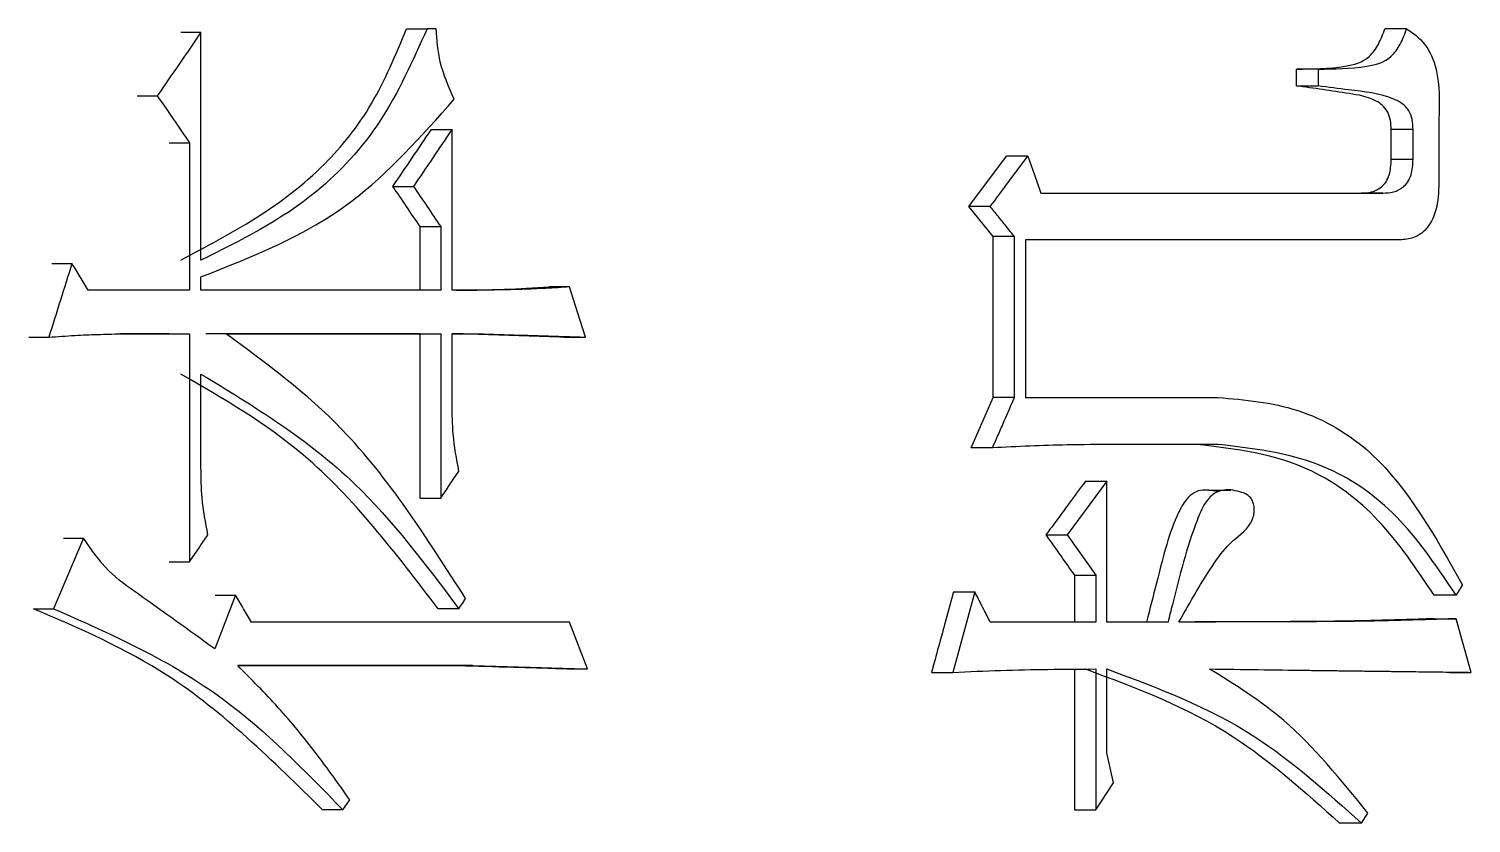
# Model space of a CAD drawing. Header units: millimetres. Extents: x 2278 to 4715, y 679 to 2402.
# Drawn here: x 3391.55 to 3396.204, y 975.155 to 977.719 of the extents above; entities that cross this region are included whole.
import ezdxf

# ---------------------------------------------------------------- set-up
doc = ezdxf.new("R2010")
doc.units = ezdxf.units.MM

msp = doc.modelspace()

# ---------------------------------------------------------------- linework, layer by layer
at = {"color": 7, "linetype": 'Continuous', "lineweight": 25}
for p, q in [((3392.0401, 977.708), (3392.1054, 977.708)), ((3392.1054, 976.9724), (3392.1054, 977.708)), ((3392.7686, 977.7188), (3392.8349, 977.7188)), ((3392.8642, 977.7188), (3392.8349, 977.7188)), ((3395.9954, 977.7188), (3395.925, 977.7188)), ((3395.7097, 977.589), (3395.6396, 977.589)), ((3395.6396, 977.5349), (3395.6396, 977.589)), ((3395.7097, 977.589), (3395.7097, 977.5349)), ((3395.6396, 977.5349), (3395.7097, 977.5349)), ((3391.8993, 977.5024), (3391.9645, 977.5024)), ((3396.0996, 977.4267), (3396.0996, 977.2212)), ((3392.849, 977.3943), (3392.9154, 977.3943)), ((3392.9154, 976.875), (3392.9154, 977.3943)), ((3396.0163, 977.3943), (3395.9458, 977.3943)), ((3395.9458, 977.2969), (3395.9458, 977.3943)), ((3396.0163, 977.2969), (3396.0163, 977.3943)), ((3392.0031, 977.351), (3392.0683, 977.351)), ((3392.0683, 977.351), (3392.0683, 976.875)), ((3394.5833, 977.1455), (3394.704, 977.3077)), ((3394.7728, 977.3077), (3394.704, 977.3077)), ((3396.0163, 977.2969), (3395.9458, 977.2969)), ((3392.7246, 977.2104), (3392.7909, 977.2104)), ((3394.8154, 977.1887), (3395.9189, 977.1888)), ((3394.8154, 977.1887), (3395.8486, 977.1888)), ((3395.9189, 977.1888), (3395.8486, 977.1888)), ((3394.652, 977.1455), (3394.5833, 977.1455)), ((3394.6614, 977.0481), (3394.5833, 977.1455)), ((3392.8124, 977.0806), (3392.8788, 977.0806)), ((3392.8124, 976.875), (3392.8124, 977.0806)), ((3392.8788, 977.0806), (3392.8788, 976.875)), ((3394.7302, 977.0481), (3394.6614, 977.0481)), ((3394.6614, 976.5289), (3394.6614, 977.0481)), ((3394.7302, 976.5289), (3394.7302, 977.0481)), ((3395.9676, 977.0373), (3394.7657, 977.0373)), ((3394.7657, 977.0373), (3394.7657, 976.5289)), ((3391.6245, 976.9616), (3391.6892, 976.9616)), ((3392.1054, 976.875), (3392.1054, 976.9183)), ((3392.0683, 976.875), (3391.7414, 976.875)), ((3392.8788, 976.875), (3392.1054, 976.875)), ((3392.9959, 976.875), (3392.9154, 976.875)), ((3392.9294, 976.875), (3392.9959, 976.875)), ((3393.2949, 976.8858), (3393.2279, 976.8858)), ((3391.8456, 976.7344), (3392.0683, 976.7344)), ((3392.003, 976.7344), (3391.8456, 976.7344)), ((3392.0031, 976.7344), (3392.0683, 976.7344)), ((3392.0683, 976.7344), (3392.0683, 975.9988)), ((3392.8124, 976.7344), (3392.1214, 976.7344)), ((3392.1868, 976.7344), (3392.8788, 976.7344)), ((3392.8124, 976.7344), (3392.8788, 976.7344)), ((3392.8124, 976.2044), (3392.8124, 976.7344)), ((3392.8788, 976.7344), (3392.8788, 976.2044)), ((3392.9154, 976.7344), (3393.0178, 976.7344)), ((3392.9154, 976.5072), (3392.9154, 976.7344)), ((3392.9512, 976.7344), (3392.9154, 976.7344)), ((3392.9512, 976.7344), (3393.0178, 976.7344)), ((3391.55, 976.7236), (3391.6146, 976.7236)), ((3393.2788, 976.7236), (3393.3458, 976.7236)), ((3392.1054, 976.3017), (3392.1054, 976.6045)), ((3394.5904, 976.3666), (3394.6614, 976.5289)), ((3394.7302, 976.5289), (3394.6614, 976.5289)), ((3394.7657, 976.5289), (3395.3874, 976.5289)), ((3394.6591, 976.3666), (3394.5904, 976.3666)), ((3395.3178, 976.3774), (3395.0491, 976.3774)), ((3395.3874, 976.3774), (3395.0492, 976.3774)), ((3395.3874, 976.3774), (3395.3178, 976.3774)), ((3395.0279, 976.2585), (3394.9005, 976.0854)), ((3394.9588, 976.2585), (3395.0279, 976.2585)), ((3395.0279, 975.8041), (3395.0279, 976.2585)), ((3395.4281, 976.2291), (3395.3576, 976.2291)), ((3392.8124, 976.2044), (3392.8788, 976.2044)), ((3394.8315, 976.0854), (3394.9005, 976.0854)), ((3394.9005, 976.0854), (3394.9926, 975.9556)), ((3391.7265, 976.0745), (3391.6296, 975.8474)), ((3391.6617, 976.0745), (3391.7265, 976.0745)), ((3394.9234, 975.9556), (3394.9926, 975.9556)), ((3394.9234, 975.9556), (3394.9234, 975.8041)), ((3394.9926, 975.9556), (3394.9926, 975.8041)), ((3394.6022, 975.9015), (3394.5309, 975.6419)), ((3394.5335, 975.9015), (3394.6022, 975.9015)), ((3391.5649, 975.8474), (3391.6296, 975.8474)), ((3392.2164, 975.8906), (3392.1498, 975.7176)), ((3392.1509, 975.8906), (3392.2164, 975.8906)), ((3392.9373, 975.8473), (3392.8709, 975.8473)), ((3393.2949, 975.8041), (3392.2682, 975.8041)), ((3393.353, 975.6527), (3393.2949, 975.8041)), ((3394.9926, 975.8041), (3394.652, 975.8041)), ((3395.2256, 975.8041), (3395.0279, 975.8041)), ((3396.0844, 975.815), (3396.155, 975.815)), ((3396.2035, 975.6419), (3396.155, 975.815)), ((3392.2238, 975.6635), (3392.9813, 975.6635)), ((3392.9147, 975.6635), (3392.2238, 975.6635)), ((3392.9813, 975.6635), (3392.9147, 975.6635)), ((3393.2861, 975.6527), (3393.353, 975.6527)), ((3394.4624, 975.6419), (3394.5309, 975.6419)), ((3394.9234, 975.6527), (3394.9234, 975.1984)), ((3394.9926, 975.6527), (3394.9926, 975.1984)), ((3395.0279, 975.3823), (3395.0279, 975.6527)), ((3396.1328, 975.6419), (3396.2035, 975.6419)), ((3395.0491, 975.2849), (3395.0279, 975.3823)), ((3394.9926, 975.1984), (3395.0491, 975.2849)), ((3392.5632, 975.1983), (3392.4972, 975.1983)), ((3392.5632, 975.1983), (3392.5853, 975.2308)), ((3394.9234, 975.1984), (3394.9926, 975.1984)), ((3395.8493, 975.1551), (3395.779, 975.1551)), ((3395.8493, 975.1551), (3395.8702, 975.1875))]:
    msp.add_line(p, q, dxfattribs=at)
at = {"color": 7, "linetype": 'Continuous', "lineweight": 25, "flags": 128}
for points in [[(3394.7728, 977.3077), (3394.7889, 977.2629), (3394.8022, 977.2258), (3394.8154, 977.1887)], [(3393.3458, 976.7236), (3393.3203, 976.8047), (3393.2949, 976.8858)], [(3392.0031, 975.9988), (3392.0193, 975.9988), (3392.0357, 975.9988), (3392.0683, 975.9988)], [(3396.155, 975.8907), (3396.1602, 975.8988), (3396.1654, 975.9069), (3396.1706, 975.915), (3396.1758, 975.9231)], [(3392.9373, 975.8473), (3392.9429, 975.8555), (3392.9511, 975.8676), (3392.9593, 975.8797)], [(3396.155, 975.8907), (3396.1241, 975.8907), (3396.1043, 975.8907), (3396.0844, 975.8907)]]:
    msp.add_lwpolyline(points, dxfattribs=at)
at = {"color": 7, "linetype": 'Continuous', "lineweight": 25}
for points, knots in [([(3392.1054, 977.708), (3392.0819, 977.6737), (3392.035, 977.6052), (3391.988, 977.5367), (3391.9645, 977.5024)], [0, 0, 0, 0, 0.5, 1, 1, 1, 1]), ([(3392.04, 976.9724), (3392.2032, 977.0585), (3392.4324, 977.1794), (3392.6653, 977.4701), (3392.734, 977.6354), (3392.7686, 977.7188)], [0, 0, 0, 0, 0.550002, 0.773014, 1, 1, 1, 1]), ([(3392.8349, 977.7188), (3392.7883, 977.6151), (3392.6961, 977.4098), (3392.4465, 977.1407), (3392.234, 977.0359), (3392.1054, 976.9724)], [0, 0, 0, 0, 0.286997, 0.568308, 1, 1, 1, 1]), ([(3392.9227, 977.4916), (3392.9051, 977.5306), (3392.8732, 977.6009), (3392.867, 977.6824), (3392.8642, 977.7188)], [0, 0, 0, 0, 0.554344, 1, 1, 1, 1]), ([(3395.6396, 977.589), (3395.6917, 977.5891), (3395.7709, 977.5894), (3395.8666, 977.6132), (3395.9063, 977.6683), (3395.9187, 977.7018), (3395.925, 977.7188)], [0, 0, 0, 0, 0.492277, 0.748028, 0.872473, 1, 1, 1, 1]), ([(3395.7097, 977.589), (3395.7619, 977.5891), (3395.8411, 977.5894), (3395.9369, 977.6132), (3395.9767, 977.6683), (3395.9891, 977.7018), (3395.9954, 977.7188)], [0, 0, 0, 0, 0.492388, 0.748171, 0.872567, 1, 1, 1, 1]), ([(3395.9954, 977.7188), (3396.016, 977.7049), (3396.0578, 977.6767), (3396.1038, 977.5696), (3396.1012, 977.4816), (3396.0996, 977.4267)], [0, 0, 0, 0, 0.268924, 0.544059, 1, 1, 1, 1]), ([(3395.9458, 977.3943), (3395.9453, 977.4041), (3395.9444, 977.4237), (3395.9349, 977.4518), (3395.9181, 977.473), (3395.8771, 977.4995), (3395.7823, 977.5144), (3395.6963, 977.5268), (3395.6396, 977.5349)], [0, 0, 0, 0, 0.0603351, 0.1198881, 0.185788, 0.2512462, 0.5074615, 1, 1, 1, 1]), ([(3396.0163, 977.3943), (3396.0157, 977.405), (3396.0146, 977.4265), (3396.0038, 977.4542), (3395.9841, 977.4774), (3395.9198, 977.5105), (3395.8251, 977.5189), (3395.7425, 977.5304), (3395.7097, 977.5349)], [0, 0, 0, 0, 0.06555, 0.131385, 0.187199, 0.284615, 0.7156, 1, 1, 1, 1]), ([(3391.9645, 977.5024), (3391.9818, 977.4772), (3392.0164, 977.4267), (3392.051, 977.3762), (3392.0683, 977.351)], [0, 0, 0, 0, 0.499998, 1, 1, 1, 1]), ([(3392.1054, 976.9183), (3392.2736, 976.9841), (3392.5771, 977.1029), (3392.8162, 977.3718), (3392.9227, 977.4916)], [0, 0, 0, 0, 0.554476, 1, 1, 1, 1]), ([(3392.7246, 977.2104), (3392.7454, 977.241), (3392.7869, 977.3023), (3392.8283, 977.3636), (3392.849, 977.3943)], [0, 0, 0, 0, 0.499999, 1, 1, 1, 1]), ([(3392.9154, 977.3943), (3392.8947, 977.3636), (3392.8532, 977.3023), (3392.8117, 977.241), (3392.7909, 977.2104)], [0, 0, 0, 0, 0.5, 1, 1, 1, 1]), ([(3394.652, 977.1455), (3394.6695, 977.169), (3394.6984, 977.2078), (3394.7387, 977.2619), (3394.7615, 977.2924), (3394.7728, 977.3077)], [0, 0, 0, 0, 0.434497, 0.717248, 1, 1, 1, 1]), ([(3395.8486, 977.1888), (3395.8599, 977.1893), (3395.8827, 977.1904), (3395.9106, 977.2038), (3395.9297, 977.2245), (3395.9432, 977.254), (3395.9448, 977.28), (3395.9458, 977.2969)], [0, 0, 0, 0, 0.24066, 0.483157, 0.613661, 0.74758, 1, 1, 1, 1]), ([(3395.9189, 977.1888), (3395.9303, 977.1893), (3395.953, 977.1904), (3395.981, 977.2038), (3396.0002, 977.2245), (3396.0137, 977.254), (3396.0152, 977.28), (3396.0163, 977.2969)], [0, 0, 0, 0, 0.24079, 0.483382, 0.613891, 0.747761, 1, 1, 1, 1]), ([(3392.8124, 977.0806), (3392.7978, 977.1022), (3392.7686, 977.1455), (3392.7393, 977.1887), (3392.7246, 977.2104)], [0, 0, 0, 0, 0.4999999, 1, 1, 1, 1]), ([(3392.7909, 977.2104), (3392.8056, 977.1887), (3392.8349, 977.1455), (3392.8642, 977.1022), (3392.8788, 977.0806)], [0, 0, 0, 0, 0.499998, 1, 1, 1, 1]), ([(3396.0996, 977.2212), (3396.0984, 977.1916), (3396.0961, 977.1336), (3396.0602, 977.0662), (3396.0125, 977.0403), (3395.9825, 977.0383), (3395.9676, 977.0373)], [0, 0, 0, 0, 0.294497, 0.575733, 0.789018, 1, 1, 1, 1]), ([(3394.7302, 977.0481), (3394.7212, 977.0594), (3394.7036, 977.0813), (3394.6775, 977.1137), (3394.6605, 977.1349), (3394.652, 977.1455)], [0, 0, 0, 0, 0.34784, 0.673919, 1, 1, 1, 1]), ([(3391.6892, 976.9616), (3391.6768, 976.9219), (3391.6519, 976.8426), (3391.6271, 976.7632), (3391.6146, 976.7236)], [0, 0, 0, 0, 0.5, 1, 1, 1, 1]), ([(3391.7414, 976.875), (3391.7327, 976.8894), (3391.7153, 976.9183), (3391.6979, 976.9471), (3391.6892, 976.9616)], [0, 0, 0, 0, 0.499999, 1, 1, 1, 1]), ([(3392.9294, 976.875), (3392.9811, 976.8757), (3393.0808, 976.8769), (3393.1801, 976.8829), (3393.2279, 976.8858)], [0, 0, 0, 0, 0.518265, 1, 1, 1, 1]), ([(3393.2949, 976.8858), (3393.2691, 976.8842), (3393.2177, 976.881), (3393.1181, 976.8765), (3393.0441, 976.8756), (3392.9959, 976.875)], [0, 0, 0, 0, 0.258773, 0.517554, 1, 1, 1, 1]), ([(3391.6146, 976.7236), (3391.6426, 976.7257), (3391.695, 976.7296), (3391.772, 976.7328), (3391.8211, 976.7338), (3391.8456, 976.7344)], [0, 0, 0, 0, 0.362394, 0.681159, 1, 1, 1, 1]), ([(3392.9593, 975.8797), (3392.835, 976.0748), (3392.615, 976.4199), (3392.3166, 976.6391), (3392.1868, 976.7343)], [0, 0, 0, 0, 0.565165, 1, 1, 1, 1]), ([(3393.2788, 976.7236), (3393.257, 976.7243), (3393.1917, 976.7265), (3393.0826, 976.7301), (3392.995, 976.733), (3392.9512, 976.7344)], [0, 0, 0, 0, 0.199704, 0.599851, 1, 1, 1, 1]), ([(3393.0178, 976.7344), (3393.0615, 976.733), (3393.1079, 976.7314), (3393.157, 976.7298), (3393.1679, 976.7295), (3393.1788, 976.7291), (3393.1897, 976.7287), (3393.1979, 976.7285), (3393.2088, 976.7281), (3393.2197, 976.7277), (3393.2306, 976.7274), (3393.2388, 976.7271), (3393.2496, 976.7268), (3393.2592, 976.7264), (3393.2673, 976.7262), (3393.2728, 976.726), (3393.2782, 976.7258), (3393.2837, 976.7256), (3393.2878, 976.7255), (3393.2918, 976.7254), (3393.2973, 976.7252), (3393.3027, 976.725), (3393.3082, 976.7248), (3393.3122, 976.7247), (3393.3177, 976.7245), (3393.3231, 976.7243), (3393.3286, 976.7242), (3393.3326, 976.724), (3393.3384, 976.7238), (3393.3428, 976.7237), (3393.3458, 976.7236)], [0, 0, 0, 0, 0.398889, 0.42382, 0.44875, 0.498611, 0.523542, 0.548473, 0.573403, 0.623264, 0.648195, 0.673125, 0.698056, 0.747917, 0.760382, 0.772848, 0.797778, 0.810243, 0.822709, 0.835174, 0.847639, 0.87257, 0.885035, 0.8975, 0.909966, 0.934896, 0.947361, 0.959827, 0.972292, 1, 1, 1, 1]), ([(3392.8708, 975.8473), (3392.7335, 976.0271), (3392.4906, 976.3453), (3392.1765, 976.5259), (3392.04, 976.6045)], [0, 0, 0, 0, 0.565266, 1, 1, 1, 1]), ([(3392.1054, 976.6045), (3392.2783, 976.4995), (3392.5901, 976.3101), (3392.8303, 975.99), (3392.9373, 975.8473)], [0, 0, 0, 0, 0.5542561, 1, 1, 1, 1]), ([(3392.9374, 976.2909), (3392.9301, 976.3306), (3392.9171, 976.4018), (3392.9159, 976.475), (3392.9154, 976.5072)], [0, 0, 0, 0, 0.558835, 1, 1, 1, 1]), ([(3394.6591, 976.3666), (3394.6654, 976.381), (3394.6781, 976.4099), (3394.7018, 976.464), (3394.7192, 976.5036), (3394.7302, 976.5289)], [0, 0, 0, 0, 0.266473, 0.532946, 1, 1, 1, 1]), ([(3395.3874, 976.5289), (3395.4736, 976.5215), (3395.647, 976.5065), (3395.9452, 976.3348), (3396.0877, 976.0804), (3396.1758, 975.9231)], [0, 0, 0, 0, 0.274101, 0.551296, 1, 1, 1, 1]), ([(3395.0492, 976.3774), (3394.9995, 976.3771), (3394.9098, 976.3764), (3394.7797, 976.3724), (3394.6993, 976.3685), (3394.6591, 976.3666)], [0, 0, 0, 0, 0.382976, 0.691466, 1, 1, 1, 1]), ([(3396.0844, 975.8907), (3396.0273, 975.9758), (3395.9146, 976.144), (3395.653, 976.3383), (3395.4443, 976.3627), (3395.3178, 976.3774)], [0, 0, 0, 0, 0.2874426, 0.5678564, 1, 1, 1, 1]), ([(3396.155, 975.8907), (3396.0979, 975.9758), (3395.985, 976.144), (3395.723, 976.3383), (3395.5141, 976.3627), (3395.3874, 976.3774)], [0, 0, 0, 0, 0.287344, 0.567754, 1, 1, 1, 1]), ([(3392.1276, 976.0854), (3392.1203, 976.1251), (3392.1071, 976.1963), (3392.1059, 976.2694), (3392.1054, 976.3017)], [0, 0, 0, 0, 0.558835, 1, 1, 1, 1]), ([(3392.8788, 976.2044), (3392.8886, 976.2188), (3392.9081, 976.2476), (3392.9276, 976.2765), (3392.9374, 976.2909)], [0, 0, 0, 0, 0.499998, 1, 1, 1, 1]), ([(3394.9588, 976.2585), (3394.9414, 976.2349), (3394.9116, 976.1942), (3394.8691, 976.1365), (3394.8441, 976.1024), (3394.8315, 976.0854)], [0, 0, 0, 0, 0.40915, 0.704575, 1, 1, 1, 1]), ([(3395.3893, 976.2242), (3395.3721, 976.2279), (3395.3453, 976.2337), (3395.3087, 976.2241), (3395.281, 976.1984), (3395.2327, 976.1109), (3395.2009, 975.9757), (3395.1692, 975.8568), (3395.1575, 975.8096), (3395.1561, 975.8041)], [0, 0, 0, 0, 0.122922, 0.190849, 0.258594, 0.353349, 0.745947, 0.970578, 1, 1, 1, 1]), ([(3395.2608, 975.8042), (3395.2975, 975.8698), (3395.3505, 975.9647), (3395.4315, 976.0716), (3395.4892, 976.1057), (3395.5036, 976.1523), (3395.5042, 976.1721), (3395.5004, 976.1911), (3395.4922, 976.2063), (3395.4776, 976.2187), (3395.4461, 976.2282), (3395.4087, 976.2354), (3395.3696, 976.2181), (3395.3406, 976.1856), (3395.2916, 976.0662), (3395.2574, 975.9346), (3395.2302, 975.8231), (3395.2255, 975.8041)], [0, 0, 0, 0, 0.209542, 0.302718, 0.395823, 0.412031, 0.428214, 0.444989, 0.461063, 0.475111, 0.504204, 0.574217, 0.604801, 0.646447, 0.701904, 0.949434, 1, 1, 1, 1]), ([(3392.0683, 975.9988), (3392.0782, 976.0132), (3392.098, 976.0421), (3392.1177, 976.0709), (3392.1276, 976.0854)], [0, 0, 0, 0, 0.499998, 1, 1, 1, 1]), ([(3394.8315, 976.0854), (3394.84, 976.0734), (3394.8571, 976.0493), (3394.8877, 976.006), (3394.9098, 975.9748), (3394.9234, 975.9556)], [0, 0, 0, 0, 0.277956, 0.555911, 1, 1, 1, 1]), ([(3392.1498, 975.7176), (3392.0678, 975.7768), (3391.9533, 975.8593), (3391.8029, 975.9646), (3391.7521, 976.0377), (3391.7265, 976.0745)], [0, 0, 0, 0, 0.5576511, 0.7774769, 1, 1, 1, 1]), ([(3394.5335, 975.9015), (3394.5249, 975.87), (3394.5087, 975.811), (3394.485, 975.7244), (3394.4699, 975.6694), (3394.4624, 975.6419)], [0, 0, 0, 0, 0.364068, 0.682034, 1, 1, 1, 1]), ([(3394.652, 975.8041), (3394.645, 975.8178), (3394.6332, 975.8408), (3394.6166, 975.8732), (3394.607, 975.8921), (3394.6022, 975.9015)], [0, 0, 0, 0, 0.419956, 0.709979, 1, 1, 1, 1]), ([(3392.4972, 975.1983), (3392.3369, 975.3566), (3392.0525, 975.6373), (3391.7129, 975.7836), (3391.5648, 975.8474)], [0, 0, 0, 0, 0.5637353, 1, 1, 1, 1]), ([(3391.6296, 975.8474), (3391.8184, 975.7639), (3392.1583, 975.6137), (3392.4386, 975.3261), (3392.5632, 975.1983)], [0, 0, 0, 0, 0.555605, 1, 1, 1, 1]), ([(3392.2682, 975.8041), (3392.2596, 975.8185), (3392.2423, 975.8474), (3392.2251, 975.8762), (3392.2164, 975.8906)], [0, 0, 0, 0, 0.499999, 1, 1, 1, 1]), ([(3396.155, 975.815), (3396.1465, 975.8147), (3396.1294, 975.8141), (3396.108, 975.8135), (3396.0909, 975.8129), (3396.0781, 975.8125), (3396.0653, 975.8121), (3396.0524, 975.8118), (3396.0396, 975.8114), (3396.0225, 975.8109), (3396.001, 975.8103), (3395.9753, 975.8096), (3395.9496, 975.8089), (3395.9239, 975.8083), (3395.8981, 975.8077), (3395.8724, 975.8072), (3395.838, 975.8066), (3395.7434, 975.8054), (3395.64, 975.8052), (3395.5493, 975.8048), (3395.5234, 975.8048), (3395.5104, 975.8047), (3395.4931, 975.8047), (3395.4758, 975.8046), (3395.4585, 975.8046), (3395.4455, 975.8045), (3395.4325, 975.8045), (3395.4195, 975.8045), (3395.4066, 975.8044), (3395.3936, 975.8044), (3395.3806, 975.8044), (3395.3676, 975.8043), (3395.3567, 975.8043), (3395.3481, 975.8043), (3395.3416, 975.8043), (3395.3351, 975.8043), (3395.3285, 975.8043), (3395.322, 975.8043), (3395.3155, 975.8042), (3395.3069, 975.8042), (3395.2982, 975.8042), (3395.2895, 975.8042), (3395.283, 975.8042), (3395.2765, 975.8042), (3395.2691, 975.8041), (3395.2638, 975.8041), (3395.2608, 975.8041)], [0, 0, 0, 0, 0.028899, 0.057798, 0.072248, 0.086697, 0.101147, 0.115596, 0.130046, 0.144495, 0.173394, 0.202293, 0.231192, 0.260091, 0.28899, 0.317889, 0.346789, 0.404587, 0.63578, 0.693578, 0.708028, 0.722478, 0.736927, 0.765826, 0.780276, 0.794725, 0.809175, 0.823624, 0.838074, 0.852523, 0.866973, 0.881422, 0.895872, 0.903096, 0.910321, 0.917546, 0.924771, 0.931996, 0.93922, 0.946445, 0.960895, 0.968119, 0.975344, 0.982569, 0.989794, 1, 1, 1, 1]), ([(3396.0844, 975.815), (3396.0502, 975.8139), (3395.9989, 975.8122), (3395.9133, 975.8098), (3395.7932, 975.8066), (3395.6188, 975.8053), (3395.4424, 975.8048), (3395.3222, 975.8044), (3395.2736, 975.8043), (3395.2608, 975.8043)], [0, 0, 0, 0, 0.125443, 0.188165, 0.313609, 0.564502, 0.824135, 0.953953, 1, 1, 1, 1]), ([(3392.5853, 975.2308), (3392.5496, 975.2813), (3392.4763, 975.385), (3392.3562, 975.5307), (3392.268, 975.6191), (3392.2238, 975.6635)], [0, 0, 0, 0, 0.321149, 0.659611, 1, 1, 1, 1]), ([(3393.2861, 975.6527), (3393.2533, 975.6536), (3393.1878, 975.6556), (3393.0641, 975.6592), (3392.9729, 975.6618), (3392.9147, 975.6635)], [0, 0, 0, 0, 0.265382, 0.530765, 1, 1, 1, 1]), ([(3392.9813, 975.6635), (3392.9833, 975.6634), (3392.9874, 975.6633), (3392.9936, 975.6631), (3392.9998, 975.663), (3393.006, 975.6628), (3393.0121, 975.6626), (3393.0183, 975.6624), (3393.0245, 975.6622), (3393.0307, 975.6621), (3393.0368, 975.6619), (3393.043, 975.6617), (3393.0492, 975.6615), (3393.0553, 975.6613), (3393.0615, 975.6612), (3393.0677, 975.661), (3393.0738, 975.6608), (3393.08, 975.6606), (3393.0851, 975.6605), (3393.0903, 975.6603), (3393.0954, 975.6602), (3393.1016, 975.66), (3393.1078, 975.6598), (3393.1139, 975.6596), (3393.1201, 975.6594), (3393.1262, 975.6593), (3393.1324, 975.6591), (3393.1375, 975.6589), (3393.1427, 975.6588), (3393.1478, 975.6586), (3393.154, 975.6585), (3393.1601, 975.6583), (3393.1663, 975.6581), (3393.1724, 975.6579), (3393.1786, 975.6577), (3393.1848, 975.6576), (3393.1899, 975.6574), (3393.195, 975.6573), (3393.2002, 975.6571), (3393.2063, 975.6569), (3393.2186, 975.6566), (3393.2617, 975.6553), (3393.3086, 975.654), (3393.3472, 975.6528), (3393.353, 975.6527)], [0, 0, 0, 0, 0.016565, 0.03313, 0.049695, 0.066259, 0.082824, 0.099389, 0.115954, 0.132519, 0.149084, 0.165648, 0.182213, 0.198778, 0.215343, 0.231908, 0.248473, 0.265037, 0.281602, 0.289885, 0.306449, 0.323014, 0.339579, 0.356144, 0.372709, 0.389274, 0.405838, 0.422403, 0.430686, 0.447251, 0.463815, 0.48038, 0.496945, 0.51351, 0.530075, 0.54664, 0.563204, 0.571487, 0.588052, 0.604616, 0.621181, 0.687441, 0.952478, 1, 1, 1, 1]), ([(3394.5309, 975.6419), (3394.5825, 975.6442), (3394.6854, 975.6488), (3394.8393, 975.6518), (3394.9415, 975.6524), (3394.9926, 975.6527)], [0, 0, 0, 0, 0.334125, 0.667044, 1, 1, 1, 1]), ([(3394.9588, 975.6527), (3395.122, 975.592), (3395.4151, 975.4829), (3395.6673, 975.2558), (3395.779, 975.1551)], [0, 0, 0, 0, 0.556762, 1, 1, 1, 1]), ([(3395.0279, 975.6527), (3395.1913, 975.592), (3395.4848, 975.4829), (3395.7373, 975.2558), (3395.8493, 975.1551)], [0, 0, 0, 0, 0.556811, 1, 1, 1, 1]), ([(3395.3593, 975.6527), (3395.4641, 975.6513), (3395.5755, 975.6499), (3395.6929, 975.6483), (3395.719, 975.648), (3395.7451, 975.6477), (3395.7712, 975.6473), (3395.7972, 975.647), (3395.8232, 975.6467), (3395.8493, 975.6463), (3395.8753, 975.646), (3395.9013, 975.6457), (3395.9273, 975.6454), (3395.9532, 975.645), (3395.9792, 975.6447), (3396.0116, 975.6443), (3396.0376, 975.644), (3396.0635, 975.6437), (3396.0894, 975.6433), (3396.1153, 975.643), (3396.1412, 975.6427), (3396.1574, 975.6425), (3396.1726, 975.6423), (3396.1869, 975.6421), (3396.198, 975.6419), (3396.2035, 975.6419)], [0, 0, 0, 0, 0.37025, 0.393391, 0.416531, 0.462812, 0.485953, 0.509093, 0.555374, 0.578515, 0.601655, 0.647937, 0.671077, 0.694218, 0.740499, 0.763639, 0.80992, 0.833061, 0.856201, 0.902482, 0.925623, 0.948764, 0.960334, 0.980167, 1, 1, 1, 1]), ([(3395.8702, 975.1875), (3395.7834, 975.2949), (3395.6296, 975.4853), (3395.4414, 975.6018), (3395.3593, 975.6526)], [0, 0, 0, 0, 0.564151, 1, 1, 1, 1])]:
    msp.add_open_spline(points, degree=3, knots=knots, dxfattribs=at)

doc.saveas('drawing.dxf')
